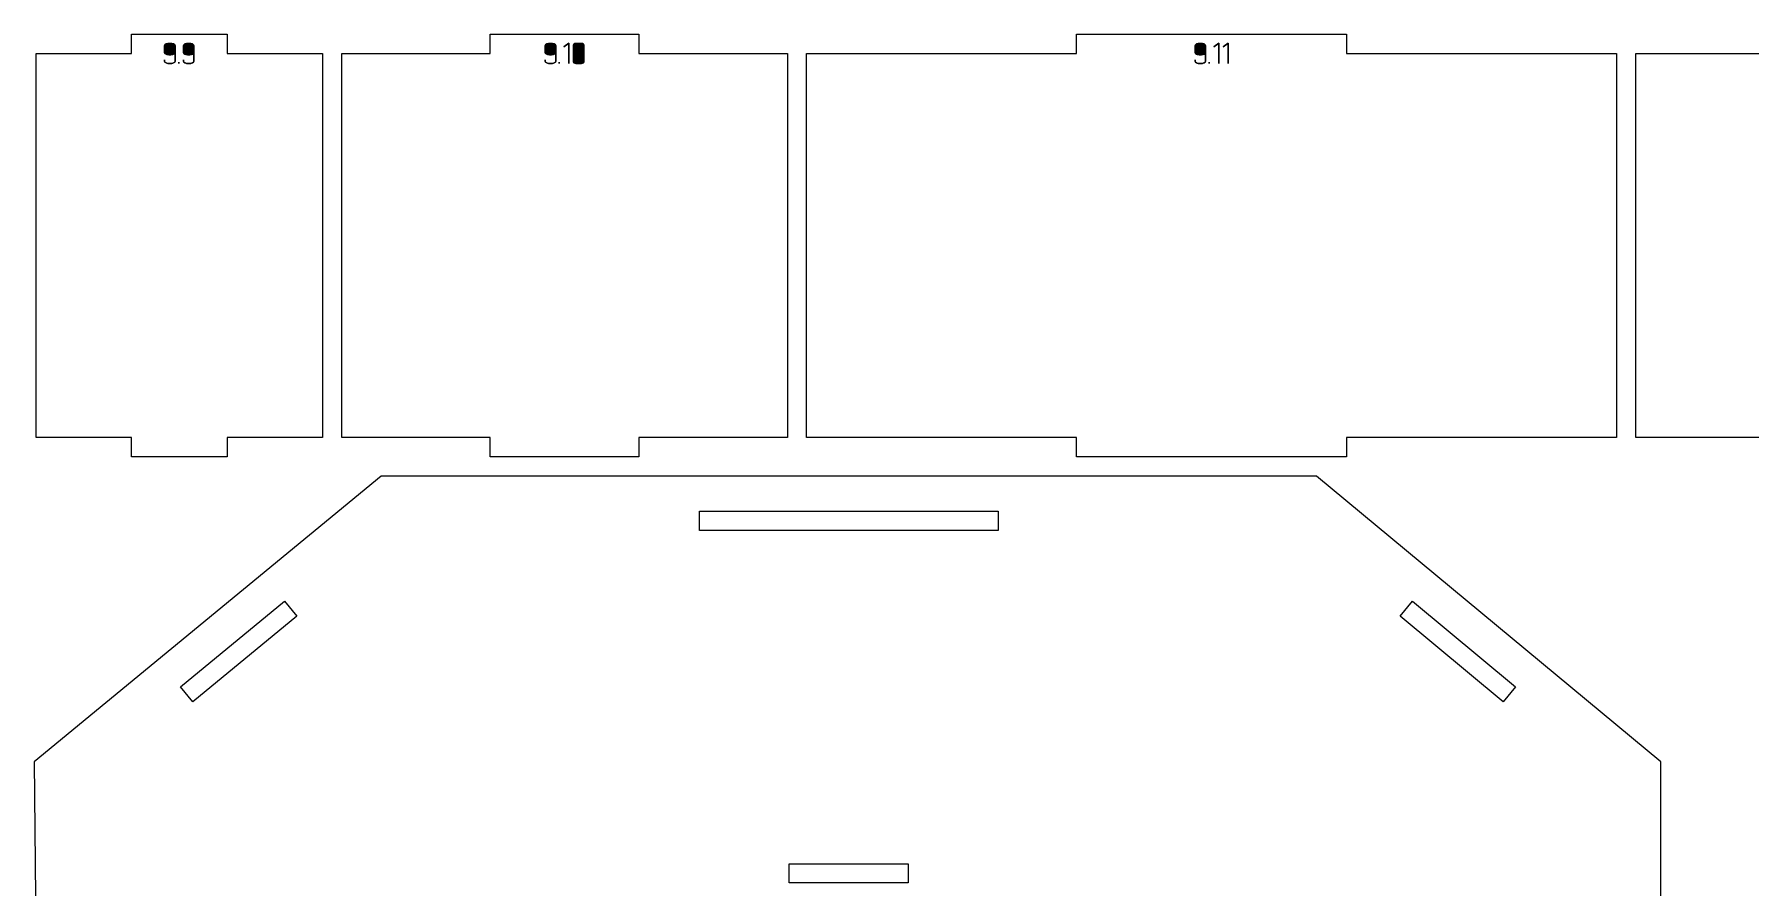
# Model space of a CAD drawing. Header units: centimetres. Extents: x -158 to 228, y -202 to 254.
# Drawn here: x 111.15 to 137.96, y -178.54 to -165.21 of the extents above; entities that cross this region are included whole.
import ezdxf

# ---------------------------------------------------------------- set-up
doc = ezdxf.new("R2010")
doc.units = ezdxf.units.CM
doc.header["$MEASUREMENT"] = 0
doc.layers.add('Capa 1', color=7, linetype='Continuous')

msp = doc.modelspace()

# ---------------------------------------------------------------- hatches: boundary and pattern name
at = {"layer": 'Capa 1', "true_color": 0x3e4095}
h = msp.add_hatch(color=175, dxfattribs=at)
edge = h.paths.add_edge_path()
edge.add_spline(control_points=[(113.18437, -165.49039), (113.18437, -165.50017), (113.19224, -165.5085), (113.20799, -165.51538), (113.22373, -165.52226), (113.24338, -165.5257), (113.26692, -165.5257), (113.29016, -165.52631), (113.30972, -165.52348), (113.32562, -165.51722), (113.34152, -165.51095), (113.34947, -165.502), (113.34947, -165.49039), (113.34947, -165.49039), (113.34947, -165.38307), (113.34947, -165.38307), (113.34947, -165.37329), (113.3416, -165.36496), (113.32585, -165.35808), (113.31011, -165.3512), (113.29046, -165.34776), (113.26692, -165.34776), (113.24338, -165.34776), (113.22373, -165.3512), (113.20799, -165.35808), (113.19224, -165.36496), (113.18437, -165.37329), (113.18437, -165.38307), (113.18437, -165.38307), (113.18437, -165.49039), (113.18437, -165.49039)], knot_values=[0, 0, 0, 0, 0.1, 0.1, 0.1, 0.2, 0.2, 0.2, 0.3, 0.3, 0.3, 0.4, 0.4, 0.4, 0.5, 0.5, 0.5, 0.6, 0.6, 0.6, 0.7, 0.7, 0.7, 0.8, 0.8, 0.8, 0.9, 0.9, 0.9, 1, 1, 1, 1], degree=3, periodic=1)
h = msp.add_hatch(color=175, dxfattribs=at)
edge = h.paths.add_edge_path()
edge.add_spline(control_points=[(113.26692, -165.6642), (113.24338, -165.6642), (113.22373, -165.66076), (113.20799, -165.65388), (113.19224, -165.647), (113.18437, -165.63867), (113.18437, -165.62889), (113.18437, -165.62889), (113.18437, -165.60366), (113.18437, -165.60366), (113.18437, -165.60366), (113.18437, -165.62889), (113.18437, -165.62889), (113.18437, -165.63867), (113.19224, -165.647), (113.20799, -165.65388), (113.22373, -165.66076), (113.24338, -165.6642), (113.26692, -165.6642), (113.29046, -165.6642), (113.31011, -165.66076), (113.32585, -165.65388), (113.3416, -165.647), (113.34947, -165.63867), (113.34947, -165.62889), (113.34947, -165.62889), (113.34947, -165.49039), (113.34947, -165.49039), (113.34947, -165.502), (113.34152, -165.51095), (113.32562, -165.51722), (113.30972, -165.52348), (113.29016, -165.52631), (113.26692, -165.5257), (113.24338, -165.5257), (113.22373, -165.52226), (113.20799, -165.51538), (113.19224, -165.5085), (113.18437, -165.50017), (113.18437, -165.49039), (113.18437, -165.49039), (113.18437, -165.38307), (113.18437, -165.38307), (113.18437, -165.37329), (113.19224, -165.36496), (113.20799, -165.35808), (113.22373, -165.3512), (113.24338, -165.34776), (113.26692, -165.34776), (113.29046, -165.34776), (113.31011, -165.3512), (113.32585, -165.35808), (113.3416, -165.36496), (113.34947, -165.37329), (113.34947, -165.38307), (113.34947, -165.38307), (113.34947, -165.49039), (113.34947, -165.49039), (113.34947, -165.49039), (113.34947, -165.62889), (113.34947, -165.62889), (113.34947, -165.63867), (113.3416, -165.647), (113.32585, -165.65388), (113.31011, -165.66076), (113.29046, -165.6642), (113.26692, -165.6642)], knot_values=[0, 0, 0, 0, 0.04545455, 0.04545455, 0.04545455, 0.09090909, 0.09090909, 0.09090909, 0.13636364, 0.13636364, 0.13636364, 0.18181818, 0.18181818, 0.18181818, 0.22727273, 0.22727273, 0.22727273, 0.27272727, 0.27272727, 0.27272727, 0.31818182, 0.31818182, 0.31818182, 0.36363636, 0.36363636, 0.36363636, 0.40909091, 0.40909091, 0.40909091, 0.45454545, 0.45454545, 0.45454545, 0.5, 0.5, 0.5, 0.54545455, 0.54545455, 0.54545455, 0.59090909, 0.59090909, 0.59090909, 0.63636364, 0.63636364, 0.63636364, 0.68181818, 0.68181818, 0.68181818, 0.72727273, 0.72727273, 0.72727273, 0.77272727, 0.77272727, 0.77272727, 0.81818182, 0.81818182, 0.81818182, 0.86363636, 0.86363636, 0.86363636, 0.90909091, 0.90909091, 0.90909091, 0.95454545, 0.95454545, 0.95454545, 1, 1, 1, 1], degree=3, periodic=1)
h = msp.add_hatch(color=175, dxfattribs=at)
edge = h.paths.add_edge_path()
edge.add_spline(control_points=[(113.47788, -165.49039), (113.47788, -165.50017), (113.48575, -165.5085), (113.5015, -165.51538), (113.51724, -165.52226), (113.53689, -165.5257), (113.56043, -165.5257), (113.58367, -165.52631), (113.60323, -165.52348), (113.61913, -165.51722), (113.63503, -165.51095), (113.64298, -165.502), (113.64298, -165.49039), (113.64298, -165.49039), (113.64298, -165.38307), (113.64298, -165.38307), (113.64298, -165.37329), (113.63511, -165.36496), (113.61936, -165.35808), (113.60362, -165.3512), (113.58397, -165.34776), (113.56043, -165.34776), (113.53689, -165.34776), (113.51724, -165.3512), (113.5015, -165.35808), (113.48575, -165.36496), (113.47788, -165.37329), (113.47788, -165.38307), (113.47788, -165.38307), (113.47788, -165.49039), (113.47788, -165.49039)], knot_values=[0, 0, 0, 0, 0.1, 0.1, 0.1, 0.2, 0.2, 0.2, 0.3, 0.3, 0.3, 0.4, 0.4, 0.4, 0.5, 0.5, 0.5, 0.6, 0.6, 0.6, 0.7, 0.7, 0.7, 0.8, 0.8, 0.8, 0.9, 0.9, 0.9, 1, 1, 1, 1], degree=3, periodic=1)
h = msp.add_hatch(color=175, dxfattribs=at)
edge = h.paths.add_edge_path()
edge.add_spline(control_points=[(113.56043, -165.6642), (113.53689, -165.6642), (113.51724, -165.66076), (113.5015, -165.65388), (113.48575, -165.647), (113.47788, -165.63867), (113.47788, -165.62889), (113.47788, -165.62889), (113.47788, -165.60366), (113.47788, -165.60366), (113.47788, -165.60366), (113.47788, -165.62889), (113.47788, -165.62889), (113.47788, -165.63867), (113.48575, -165.647), (113.5015, -165.65388), (113.51724, -165.66076), (113.53689, -165.6642), (113.56043, -165.6642), (113.58397, -165.6642), (113.60362, -165.66076), (113.61936, -165.65388), (113.63511, -165.647), (113.64298, -165.63867), (113.64298, -165.62889), (113.64298, -165.62889), (113.64298, -165.49039), (113.64298, -165.49039), (113.64298, -165.502), (113.63503, -165.51095), (113.61913, -165.51722), (113.60323, -165.52348), (113.58367, -165.52631), (113.56043, -165.5257), (113.53689, -165.5257), (113.51724, -165.52226), (113.5015, -165.51538), (113.48575, -165.5085), (113.47788, -165.50017), (113.47788, -165.49039), (113.47788, -165.49039), (113.47788, -165.38307), (113.47788, -165.38307), (113.47788, -165.37329), (113.48575, -165.36496), (113.5015, -165.35808), (113.51724, -165.3512), (113.53689, -165.34776), (113.56043, -165.34776), (113.58397, -165.34776), (113.60362, -165.3512), (113.61936, -165.35808), (113.63511, -165.36496), (113.64298, -165.37329), (113.64298, -165.38307), (113.64298, -165.38307), (113.64298, -165.49039), (113.64298, -165.49039), (113.64298, -165.49039), (113.64298, -165.62889), (113.64298, -165.62889), (113.64298, -165.63867), (113.63511, -165.647), (113.61936, -165.65388), (113.60362, -165.66076), (113.58397, -165.6642), (113.56043, -165.6642)], knot_values=[0, 0, 0, 0, 0.04545455, 0.04545455, 0.04545455, 0.09090909, 0.09090909, 0.09090909, 0.13636364, 0.13636364, 0.13636364, 0.18181818, 0.18181818, 0.18181818, 0.22727273, 0.22727273, 0.22727273, 0.27272727, 0.27272727, 0.27272727, 0.31818182, 0.31818182, 0.31818182, 0.36363636, 0.36363636, 0.36363636, 0.40909091, 0.40909091, 0.40909091, 0.45454545, 0.45454545, 0.45454545, 0.5, 0.5, 0.5, 0.54545455, 0.54545455, 0.54545455, 0.59090909, 0.59090909, 0.59090909, 0.63636364, 0.63636364, 0.63636364, 0.68181818, 0.68181818, 0.68181818, 0.72727273, 0.72727273, 0.72727273, 0.77272727, 0.77272727, 0.77272727, 0.81818182, 0.81818182, 0.81818182, 0.86363636, 0.86363636, 0.86363636, 0.90909091, 0.90909091, 0.90909091, 0.95454545, 0.95454545, 0.95454545, 1, 1, 1, 1], degree=3, periodic=1)
h = msp.add_hatch(color=175, dxfattribs=at)
edge = h.paths.add_edge_path()
edge.add_spline(control_points=[(119.12929, -165.49039), (119.12929, -165.50017), (119.13716, -165.5085), (119.15291, -165.51538), (119.16865, -165.52226), (119.1883, -165.5257), (119.21184, -165.5257), (119.23508, -165.52631), (119.25464, -165.52348), (119.27054, -165.51722), (119.28644, -165.51095), (119.29439, -165.502), (119.29439, -165.49039), (119.29439, -165.49039), (119.29439, -165.38307), (119.29439, -165.38307), (119.29439, -165.37329), (119.28652, -165.36496), (119.27077, -165.35808), (119.25503, -165.3512), (119.23538, -165.34776), (119.21184, -165.34776), (119.1883, -165.34776), (119.16865, -165.3512), (119.15291, -165.35808), (119.13716, -165.36496), (119.12929, -165.37329), (119.12929, -165.38307), (119.12929, -165.38307), (119.12929, -165.49039), (119.12929, -165.49039)], knot_values=[0, 0, 0, 0, 0.1, 0.1, 0.1, 0.2, 0.2, 0.2, 0.3, 0.3, 0.3, 0.4, 0.4, 0.4, 0.5, 0.5, 0.5, 0.6, 0.6, 0.6, 0.7, 0.7, 0.7, 0.8, 0.8, 0.8, 0.9, 0.9, 0.9, 1, 1, 1, 1], degree=3, periodic=1)
h = msp.add_hatch(color=175, dxfattribs=at)
edge = h.paths.add_edge_path()
edge.add_spline(control_points=[(119.21184, -165.6642), (119.1883, -165.6642), (119.16865, -165.66076), (119.15291, -165.65388), (119.13716, -165.647), (119.12929, -165.63867), (119.12929, -165.62889), (119.12929, -165.62889), (119.12929, -165.60366), (119.12929, -165.60366), (119.12929, -165.60366), (119.12929, -165.62889), (119.12929, -165.62889), (119.12929, -165.63867), (119.13716, -165.647), (119.15291, -165.65388), (119.16865, -165.66076), (119.1883, -165.6642), (119.21184, -165.6642), (119.23538, -165.6642), (119.25503, -165.66076), (119.27077, -165.65388), (119.28652, -165.647), (119.29439, -165.63867), (119.29439, -165.62889), (119.29439, -165.62889), (119.29439, -165.49039), (119.29439, -165.49039), (119.29439, -165.502), (119.28644, -165.51095), (119.27054, -165.51722), (119.25464, -165.52348), (119.23508, -165.52631), (119.21184, -165.5257), (119.1883, -165.5257), (119.16865, -165.52226), (119.15291, -165.51538), (119.13716, -165.5085), (119.12929, -165.50017), (119.12929, -165.49039), (119.12929, -165.49039), (119.12929, -165.38307), (119.12929, -165.38307), (119.12929, -165.37329), (119.13716, -165.36496), (119.15291, -165.35808), (119.16865, -165.3512), (119.1883, -165.34776), (119.21184, -165.34776), (119.23538, -165.34776), (119.25503, -165.3512), (119.27077, -165.35808), (119.28652, -165.36496), (119.29439, -165.37329), (119.29439, -165.38307), (119.29439, -165.38307), (119.29439, -165.49039), (119.29439, -165.49039), (119.29439, -165.49039), (119.29439, -165.62889), (119.29439, -165.62889), (119.29439, -165.63867), (119.28652, -165.647), (119.27077, -165.65388), (119.25503, -165.66076), (119.23538, -165.6642), (119.21184, -165.6642)], knot_values=[0, 0, 0, 0, 0.04545455, 0.04545455, 0.04545455, 0.09090909, 0.09090909, 0.09090909, 0.13636364, 0.13636364, 0.13636364, 0.18181818, 0.18181818, 0.18181818, 0.22727273, 0.22727273, 0.22727273, 0.27272727, 0.27272727, 0.27272727, 0.31818182, 0.31818182, 0.31818182, 0.36363636, 0.36363636, 0.36363636, 0.40909091, 0.40909091, 0.40909091, 0.45454545, 0.45454545, 0.45454545, 0.5, 0.5, 0.5, 0.54545455, 0.54545455, 0.54545455, 0.59090909, 0.59090909, 0.59090909, 0.63636364, 0.63636364, 0.63636364, 0.68181818, 0.68181818, 0.68181818, 0.72727273, 0.72727273, 0.72727273, 0.77272727, 0.77272727, 0.77272727, 0.81818182, 0.81818182, 0.81818182, 0.86363636, 0.86363636, 0.86363636, 0.90909091, 0.90909091, 0.90909091, 0.95454545, 0.95454545, 0.95454545, 1, 1, 1, 1], degree=3, periodic=1)
h = msp.add_hatch(color=175, dxfattribs=at)
edge = h.paths.add_edge_path()
edge.add_spline(control_points=[(119.49893, -165.3473), (119.49893, -165.3473), (119.4228, -165.40004), (119.4228, -165.40004), (119.4228, -165.40004), (119.49893, -165.3473), (119.49893, -165.3473), (119.49893, -165.3473), (119.49893, -165.6642), (119.49893, -165.6642), (119.49893, -165.6642), (119.49893, -165.3473), (119.49893, -165.3473)], knot_values=[0, 0, 0, 0, 0.25, 0.25, 0.25, 0.5, 0.5, 0.5, 0.75, 0.75, 0.75, 1, 1, 1, 1], degree=3, periodic=1)
h = msp.add_hatch(color=175, dxfattribs=at)
edge = h.paths.add_edge_path()
edge.add_spline(control_points=[(119.56956, -165.64035), (119.56956, -165.65014), (119.57743, -165.65656), (119.59318, -165.65961), (119.60892, -165.66267), (119.62857, -165.6642), (119.65211, -165.6642), (119.67565, -165.6642), (119.6953, -165.66267), (119.71104, -165.65961), (119.72679, -165.65656), (119.73466, -165.65014), (119.73466, -165.64035), (119.73466, -165.64035), (119.73466, -165.37207), (119.73466, -165.37207), (119.73466, -165.36228), (119.72679, -165.35578), (119.71104, -165.35257), (119.6953, -165.34936), (119.67565, -165.34776), (119.65211, -165.34776), (119.62857, -165.34776), (119.60892, -165.34936), (119.59318, -165.35257), (119.57743, -165.35578), (119.56956, -165.36228), (119.56956, -165.37207), (119.56956, -165.37207), (119.56956, -165.64035), (119.56956, -165.64035)], knot_values=[0, 0, 0, 0, 0.1, 0.1, 0.1, 0.2, 0.2, 0.2, 0.3, 0.3, 0.3, 0.4, 0.4, 0.4, 0.5, 0.5, 0.5, 0.6, 0.6, 0.6, 0.7, 0.7, 0.7, 0.8, 0.8, 0.8, 0.9, 0.9, 0.9, 1, 1, 1, 1], degree=3, periodic=1)
h = msp.add_hatch(color=175, dxfattribs=at)
edge = h.paths.add_edge_path()
edge.add_spline(control_points=[(119.73466, -165.64035), (119.73466, -165.65014), (119.72679, -165.65656), (119.71104, -165.65961), (119.6953, -165.66267), (119.67565, -165.6642), (119.65211, -165.6642), (119.62857, -165.6642), (119.60892, -165.66267), (119.59318, -165.65961), (119.57743, -165.65656), (119.56956, -165.65014), (119.56956, -165.64035), (119.56956, -165.64035), (119.56956, -165.37207), (119.56956, -165.37207), (119.56956, -165.36228), (119.57743, -165.35578), (119.59318, -165.35257), (119.60892, -165.34936), (119.62857, -165.34776), (119.65211, -165.34776), (119.67565, -165.34776), (119.6953, -165.34936), (119.71104, -165.35257), (119.72679, -165.35578), (119.73466, -165.36228), (119.73466, -165.37207), (119.73466, -165.37207), (119.73466, -165.64035), (119.73466, -165.64035)], knot_values=[0, 0, 0, 0, 0.1, 0.1, 0.1, 0.2, 0.2, 0.2, 0.3, 0.3, 0.3, 0.4, 0.4, 0.4, 0.5, 0.5, 0.5, 0.6, 0.6, 0.6, 0.7, 0.7, 0.7, 0.8, 0.8, 0.8, 0.9, 0.9, 0.9, 1, 1, 1, 1], degree=3, periodic=1)
h = msp.add_hatch(color=175, dxfattribs=at)
edge = h.paths.add_edge_path()
edge.add_spline(control_points=[(129.27952, -165.49039), (129.27952, -165.50017), (129.28739, -165.5085), (129.30314, -165.51538), (129.31888, -165.52226), (129.33853, -165.5257), (129.36207, -165.5257), (129.38531, -165.52631), (129.40487, -165.52348), (129.42077, -165.51722), (129.43667, -165.51095), (129.44462, -165.502), (129.44462, -165.49039), (129.44462, -165.49039), (129.44462, -165.38307), (129.44462, -165.38307), (129.44462, -165.37329), (129.43675, -165.36496), (129.421, -165.35808), (129.40526, -165.3512), (129.38561, -165.34776), (129.36207, -165.34776), (129.33853, -165.34776), (129.31888, -165.3512), (129.30314, -165.35808), (129.28739, -165.36496), (129.27952, -165.37329), (129.27952, -165.38307), (129.27952, -165.38307), (129.27952, -165.49039), (129.27952, -165.49039)], knot_values=[0, 0, 0, 0, 0.1, 0.1, 0.1, 0.2, 0.2, 0.2, 0.3, 0.3, 0.3, 0.4, 0.4, 0.4, 0.5, 0.5, 0.5, 0.6, 0.6, 0.6, 0.7, 0.7, 0.7, 0.8, 0.8, 0.8, 0.9, 0.9, 0.9, 1, 1, 1, 1], degree=3, periodic=1)
h = msp.add_hatch(color=175, dxfattribs=at)
edge = h.paths.add_edge_path()
edge.add_spline(control_points=[(129.36207, -165.6642), (129.33853, -165.6642), (129.31888, -165.66076), (129.30314, -165.65388), (129.28739, -165.647), (129.27952, -165.63867), (129.27952, -165.62889), (129.27952, -165.62889), (129.27952, -165.60366), (129.27952, -165.60366), (129.27952, -165.60366), (129.27952, -165.62889), (129.27952, -165.62889), (129.27952, -165.63867), (129.28739, -165.647), (129.30314, -165.65388), (129.31888, -165.66076), (129.33853, -165.6642), (129.36207, -165.6642), (129.38561, -165.6642), (129.40526, -165.66076), (129.421, -165.65388), (129.43675, -165.647), (129.44462, -165.63867), (129.44462, -165.62889), (129.44462, -165.62889), (129.44462, -165.49039), (129.44462, -165.49039), (129.44462, -165.502), (129.43667, -165.51095), (129.42077, -165.51722), (129.40487, -165.52348), (129.38531, -165.52631), (129.36207, -165.5257), (129.33853, -165.5257), (129.31888, -165.52226), (129.30314, -165.51538), (129.28739, -165.5085), (129.27952, -165.50017), (129.27952, -165.49039), (129.27952, -165.49039), (129.27952, -165.38307), (129.27952, -165.38307), (129.27952, -165.37329), (129.28739, -165.36496), (129.30314, -165.35808), (129.31888, -165.3512), (129.33853, -165.34776), (129.36207, -165.34776), (129.38561, -165.34776), (129.40526, -165.3512), (129.421, -165.35808), (129.43675, -165.36496), (129.44462, -165.37329), (129.44462, -165.38307), (129.44462, -165.38307), (129.44462, -165.49039), (129.44462, -165.49039), (129.44462, -165.49039), (129.44462, -165.62889), (129.44462, -165.62889), (129.44462, -165.63867), (129.43675, -165.647), (129.421, -165.65388), (129.40526, -165.66076), (129.38561, -165.6642), (129.36207, -165.6642)], knot_values=[0, 0, 0, 0, 0.04545455, 0.04545455, 0.04545455, 0.09090909, 0.09090909, 0.09090909, 0.13636364, 0.13636364, 0.13636364, 0.18181818, 0.18181818, 0.18181818, 0.22727273, 0.22727273, 0.22727273, 0.27272727, 0.27272727, 0.27272727, 0.31818182, 0.31818182, 0.31818182, 0.36363636, 0.36363636, 0.36363636, 0.40909091, 0.40909091, 0.40909091, 0.45454545, 0.45454545, 0.45454545, 0.5, 0.5, 0.5, 0.54545455, 0.54545455, 0.54545455, 0.59090909, 0.59090909, 0.59090909, 0.63636364, 0.63636364, 0.63636364, 0.68181818, 0.68181818, 0.68181818, 0.72727273, 0.72727273, 0.72727273, 0.77272727, 0.77272727, 0.77272727, 0.81818182, 0.81818182, 0.81818182, 0.86363636, 0.86363636, 0.86363636, 0.90909091, 0.90909091, 0.90909091, 0.95454545, 0.95454545, 0.95454545, 1, 1, 1, 1], degree=3, periodic=1)
h = msp.add_hatch(color=175, dxfattribs=at)
edge = h.paths.add_edge_path()
edge.add_spline(control_points=[(129.64916, -165.3473), (129.64916, -165.3473), (129.57303, -165.40004), (129.57303, -165.40004), (129.57303, -165.40004), (129.64916, -165.3473), (129.64916, -165.3473), (129.64916, -165.3473), (129.64916, -165.6642), (129.64916, -165.6642), (129.64916, -165.6642), (129.64916, -165.3473), (129.64916, -165.3473)], knot_values=[0, 0, 0, 0, 0.25, 0.25, 0.25, 0.5, 0.5, 0.5, 0.75, 0.75, 0.75, 1, 1, 1, 1], degree=3, periodic=1)
h = msp.add_hatch(color=175, dxfattribs=at)
edge = h.paths.add_edge_path()
edge.add_spline(control_points=[(129.79592, -165.3473), (129.79592, -165.3473), (129.71979, -165.40004), (129.71979, -165.40004), (129.71979, -165.40004), (129.79592, -165.3473), (129.79592, -165.3473), (129.79592, -165.3473), (129.79592, -165.6642), (129.79592, -165.6642), (129.79592, -165.6642), (129.79592, -165.3473), (129.79592, -165.3473)], knot_values=[0, 0, 0, 0, 0.25, 0.25, 0.25, 0.5, 0.5, 0.5, 0.75, 0.75, 0.75, 1, 1, 1, 1], degree=3, periodic=1)
h = msp.add_hatch(color=175, dxfattribs=at)
edge = h.paths.add_edge_path()
edge.add_spline(control_points=[(113.4045, -165.6642), (113.4045, -165.6642), (113.4045, -165.64173), (113.4045, -165.64173), (113.4045, -165.64173), (113.4045, -165.6642), (113.4045, -165.6642)], knot_values=[0, 0, 0, 0, 0.5, 0.5, 0.5, 1, 1, 1, 1], degree=3, periodic=1)
h = msp.add_hatch(color=175, dxfattribs=at)
edge = h.paths.add_edge_path()
edge.add_spline(control_points=[(119.34942, -165.6642), (119.34942, -165.6642), (119.34942, -165.64173), (119.34942, -165.64173), (119.34942, -165.64173), (119.34942, -165.6642), (119.34942, -165.6642)], knot_values=[0, 0, 0, 0, 0.5, 0.5, 0.5, 1, 1, 1, 1], degree=3, periodic=1)
h = msp.add_hatch(color=175, dxfattribs=at)
edge = h.paths.add_edge_path()
edge.add_spline(control_points=[(129.49965, -165.6642), (129.49965, -165.6642), (129.49965, -165.64173), (129.49965, -165.64173), (129.49965, -165.64173), (129.49965, -165.6642), (129.49965, -165.6642)], knot_values=[0, 0, 0, 0, 0.5, 0.5, 0.5, 1, 1, 1, 1], degree=3, periodic=1)

# ---------------------------------------------------------------- linework, layer by layer
at = {"layer": 'Capa 1', "color": 240, "lineweight": 20}
for points in [[(111.17578, -165.507), (111.17578, -165.507), (111.17578, -171.507), (111.17578, -171.507), (111.17578, -171.507), (112.66771, -171.507), (112.66771, -171.507), (112.66771, -171.507), (112.66771, -171.807), (112.66771, -171.807), (112.66771, -171.807), (114.15964, -171.807), (114.15964, -171.807), (114.15964, -171.807), (114.15964, -171.507), (114.15964, -171.507), (114.15964, -171.507), (115.65157, -171.507), (115.65157, -171.507), (115.65157, -171.507), (115.65157, -165.507), (115.65157, -165.507), (115.65157, -165.507), (114.15964, -165.507), (114.15964, -165.507), (114.15964, -165.507), (114.15964, -165.207), (114.15964, -165.207), (114.15964, -165.207), (112.66771, -165.207), (112.66771, -165.207), (112.66771, -165.207), (112.66771, -165.507), (112.66771, -165.507), (112.66771, -165.507), (111.17578, -165.507), (111.17578, -165.507)], [(115.95157, -165.507), (115.95157, -165.507), (115.95157, -171.507), (115.95157, -171.507), (115.95157, -171.507), (118.27184, -171.507), (118.27184, -171.507), (118.27184, -171.507), (118.27184, -171.807), (118.27184, -171.807), (118.27184, -171.807), (120.59211, -171.807), (120.59211, -171.807), (120.59211, -171.807), (120.59211, -171.507), (120.59211, -171.507), (120.59211, -171.507), (122.91238, -171.507), (122.91238, -171.507), (122.91238, -171.507), (122.91238, -165.507), (122.91238, -165.507), (122.91238, -165.507), (120.59211, -165.507), (120.59211, -165.507), (120.59211, -165.507), (120.59211, -165.207), (120.59211, -165.207), (120.59211, -165.207), (118.27184, -165.207), (118.27184, -165.207), (118.27184, -165.207), (118.27184, -165.507), (118.27184, -165.507), (118.27184, -165.507), (115.95157, -165.507), (115.95157, -165.507)], [(123.21238, -165.507), (123.21238, -165.507), (123.21238, -171.507), (123.21238, -171.507), (123.21238, -171.507), (127.42928, -171.507), (127.42928, -171.507), (127.42928, -171.507), (127.42928, -171.807), (127.42928, -171.807), (127.42928, -171.807), (131.64617, -171.807), (131.64617, -171.807), (131.64617, -171.807), (131.64617, -171.507), (131.64617, -171.507), (131.64617, -171.507), (135.86306, -171.507), (135.86306, -171.507), (135.86306, -171.507), (135.86306, -165.507), (135.86306, -165.507), (135.86306, -165.507), (131.64617, -165.507), (131.64617, -165.507), (131.64617, -165.507), (131.64617, -165.207), (131.64617, -165.207), (131.64617, -165.207), (127.42928, -165.207), (127.42928, -165.207), (127.42928, -165.207), (127.42928, -165.507), (127.42928, -165.507), (127.42928, -165.507), (123.21238, -165.507), (123.21238, -165.507)], [(136.16306, -165.507), (136.16306, -165.507), (136.16306, -171.507), (136.16306, -171.507), (136.16306, -171.507), (138.49265, -171.507), (138.49265, -171.507), (138.49265, -171.507), (138.49265, -171.807), (138.49265, -171.807), (138.49265, -171.807), (140.82223, -171.807), (140.82223, -171.807), (140.82223, -171.807), (140.82223, -171.507), (140.82223, -171.507), (140.82223, -171.507), (143.15182, -171.507), (143.15182, -171.507), (143.15182, -171.507), (143.15182, -165.507), (143.15182, -165.507), (143.15182, -165.507), (140.82223, -165.507), (140.82223, -165.507), (140.82223, -165.507), (140.82223, -165.207), (140.82223, -165.207), (140.82223, -165.207), (138.49265, -165.207), (138.49265, -165.207), (138.49265, -165.207), (138.49265, -165.507), (138.49265, -165.507), (138.49265, -165.507), (136.16306, -165.507), (136.16306, -165.507)]]:
    msp.add_open_spline(points, degree=3, knots=[0, 0, 0, 0, 0.08333333, 0.08333333, 0.08333333, 0.16666667, 0.16666667, 0.16666667, 0.25, 0.25, 0.25, 0.33333333, 0.33333333, 0.33333333, 0.41666667, 0.41666667, 0.41666667, 0.5, 0.5, 0.5, 0.58333333, 0.58333333, 0.58333333, 0.66666667, 0.66666667, 0.66666667, 0.75, 0.75, 0.75, 0.83333333, 0.83333333, 0.83333333, 0.91666667, 0.91666667, 0.91666667, 1, 1, 1, 1], dxfattribs=at)
at = {"layer": 'Capa 1', "color": 114, "lineweight": 9}
for points, knots in [([(113.18437, -165.49039), (113.18437, -165.50017), (113.19224, -165.5085), (113.20799, -165.51538), (113.22373, -165.52226), (113.24338, -165.5257), (113.26692, -165.5257), (113.29016, -165.52631), (113.30972, -165.52348), (113.32562, -165.51722), (113.34152, -165.51095), (113.34947, -165.502), (113.34947, -165.49039), (113.34947, -165.49039), (113.34947, -165.38307), (113.34947, -165.38307), (113.34947, -165.37329), (113.3416, -165.36496), (113.32585, -165.35808), (113.31011, -165.3512), (113.29046, -165.34776), (113.26692, -165.34776), (113.24338, -165.34776), (113.22373, -165.3512), (113.20799, -165.35808), (113.19224, -165.36496), (113.18437, -165.37329), (113.18437, -165.38307), (113.18437, -165.38307), (113.18437, -165.49039), (113.18437, -165.49039)], [0, 0, 0, 0, 0.1, 0.1, 0.1, 0.2, 0.2, 0.2, 0.3, 0.3, 0.3, 0.4, 0.4, 0.4, 0.5, 0.5, 0.5, 0.6, 0.6, 0.6, 0.7, 0.7, 0.7, 0.8, 0.8, 0.8, 0.9, 0.9, 0.9, 1, 1, 1, 1]), ([(113.26692, -165.6642), (113.24338, -165.6642), (113.22373, -165.66076), (113.20799, -165.65388), (113.19224, -165.647), (113.18437, -165.63867), (113.18437, -165.62889), (113.18437, -165.62889), (113.18437, -165.60366), (113.18437, -165.60366), (113.18437, -165.60366), (113.18437, -165.62889), (113.18437, -165.62889), (113.18437, -165.63867), (113.19224, -165.647), (113.20799, -165.65388), (113.22373, -165.66076), (113.24338, -165.6642), (113.26692, -165.6642), (113.29046, -165.6642), (113.31011, -165.66076), (113.32585, -165.65388), (113.3416, -165.647), (113.34947, -165.63867), (113.34947, -165.62889), (113.34947, -165.62889), (113.34947, -165.49039), (113.34947, -165.49039), (113.34947, -165.502), (113.34152, -165.51095), (113.32562, -165.51722), (113.30972, -165.52348), (113.29016, -165.52631), (113.26692, -165.5257), (113.24338, -165.5257), (113.22373, -165.52226), (113.20799, -165.51538), (113.19224, -165.5085), (113.18437, -165.50017), (113.18437, -165.49039), (113.18437, -165.49039), (113.18437, -165.38307), (113.18437, -165.38307), (113.18437, -165.37329), (113.19224, -165.36496), (113.20799, -165.35808), (113.22373, -165.3512), (113.24338, -165.34776), (113.26692, -165.34776), (113.29046, -165.34776), (113.31011, -165.3512), (113.32585, -165.35808), (113.3416, -165.36496), (113.34947, -165.37329), (113.34947, -165.38307), (113.34947, -165.38307), (113.34947, -165.49039), (113.34947, -165.49039), (113.34947, -165.49039), (113.34947, -165.62889), (113.34947, -165.62889), (113.34947, -165.63867), (113.3416, -165.647), (113.32585, -165.65388), (113.31011, -165.66076), (113.29046, -165.6642), (113.26692, -165.6642)], [0, 0, 0, 0, 0.04545455, 0.04545455, 0.04545455, 0.09090909, 0.09090909, 0.09090909, 0.13636364, 0.13636364, 0.13636364, 0.18181818, 0.18181818, 0.18181818, 0.22727273, 0.22727273, 0.22727273, 0.27272727, 0.27272727, 0.27272727, 0.31818182, 0.31818182, 0.31818182, 0.36363636, 0.36363636, 0.36363636, 0.40909091, 0.40909091, 0.40909091, 0.45454545, 0.45454545, 0.45454545, 0.5, 0.5, 0.5, 0.54545455, 0.54545455, 0.54545455, 0.59090909, 0.59090909, 0.59090909, 0.63636364, 0.63636364, 0.63636364, 0.68181818, 0.68181818, 0.68181818, 0.72727273, 0.72727273, 0.72727273, 0.77272727, 0.77272727, 0.77272727, 0.81818182, 0.81818182, 0.81818182, 0.86363636, 0.86363636, 0.86363636, 0.90909091, 0.90909091, 0.90909091, 0.95454545, 0.95454545, 0.95454545, 1, 1, 1, 1]), ([(113.47788, -165.49039), (113.47788, -165.50017), (113.48575, -165.5085), (113.5015, -165.51538), (113.51724, -165.52226), (113.53689, -165.5257), (113.56043, -165.5257), (113.58367, -165.52631), (113.60323, -165.52348), (113.61913, -165.51722), (113.63503, -165.51095), (113.64298, -165.502), (113.64298, -165.49039), (113.64298, -165.49039), (113.64298, -165.38307), (113.64298, -165.38307), (113.64298, -165.37329), (113.63511, -165.36496), (113.61936, -165.35808), (113.60362, -165.3512), (113.58397, -165.34776), (113.56043, -165.34776), (113.53689, -165.34776), (113.51724, -165.3512), (113.5015, -165.35808), (113.48575, -165.36496), (113.47788, -165.37329), (113.47788, -165.38307), (113.47788, -165.38307), (113.47788, -165.49039), (113.47788, -165.49039)], [0, 0, 0, 0, 0.1, 0.1, 0.1, 0.2, 0.2, 0.2, 0.3, 0.3, 0.3, 0.4, 0.4, 0.4, 0.5, 0.5, 0.5, 0.6, 0.6, 0.6, 0.7, 0.7, 0.7, 0.8, 0.8, 0.8, 0.9, 0.9, 0.9, 1, 1, 1, 1]), ([(113.56043, -165.6642), (113.53689, -165.6642), (113.51724, -165.66076), (113.5015, -165.65388), (113.48575, -165.647), (113.47788, -165.63867), (113.47788, -165.62889), (113.47788, -165.62889), (113.47788, -165.60366), (113.47788, -165.60366), (113.47788, -165.60366), (113.47788, -165.62889), (113.47788, -165.62889), (113.47788, -165.63867), (113.48575, -165.647), (113.5015, -165.65388), (113.51724, -165.66076), (113.53689, -165.6642), (113.56043, -165.6642), (113.58397, -165.6642), (113.60362, -165.66076), (113.61936, -165.65388), (113.63511, -165.647), (113.64298, -165.63867), (113.64298, -165.62889), (113.64298, -165.62889), (113.64298, -165.49039), (113.64298, -165.49039), (113.64298, -165.502), (113.63503, -165.51095), (113.61913, -165.51722), (113.60323, -165.52348), (113.58367, -165.52631), (113.56043, -165.5257), (113.53689, -165.5257), (113.51724, -165.52226), (113.5015, -165.51538), (113.48575, -165.5085), (113.47788, -165.50017), (113.47788, -165.49039), (113.47788, -165.49039), (113.47788, -165.38307), (113.47788, -165.38307), (113.47788, -165.37329), (113.48575, -165.36496), (113.5015, -165.35808), (113.51724, -165.3512), (113.53689, -165.34776), (113.56043, -165.34776), (113.58397, -165.34776), (113.60362, -165.3512), (113.61936, -165.35808), (113.63511, -165.36496), (113.64298, -165.37329), (113.64298, -165.38307), (113.64298, -165.38307), (113.64298, -165.49039), (113.64298, -165.49039), (113.64298, -165.49039), (113.64298, -165.62889), (113.64298, -165.62889), (113.64298, -165.63867), (113.63511, -165.647), (113.61936, -165.65388), (113.60362, -165.66076), (113.58397, -165.6642), (113.56043, -165.6642)], [0, 0, 0, 0, 0.04545455, 0.04545455, 0.04545455, 0.09090909, 0.09090909, 0.09090909, 0.13636364, 0.13636364, 0.13636364, 0.18181818, 0.18181818, 0.18181818, 0.22727273, 0.22727273, 0.22727273, 0.27272727, 0.27272727, 0.27272727, 0.31818182, 0.31818182, 0.31818182, 0.36363636, 0.36363636, 0.36363636, 0.40909091, 0.40909091, 0.40909091, 0.45454545, 0.45454545, 0.45454545, 0.5, 0.5, 0.5, 0.54545455, 0.54545455, 0.54545455, 0.59090909, 0.59090909, 0.59090909, 0.63636364, 0.63636364, 0.63636364, 0.68181818, 0.68181818, 0.68181818, 0.72727273, 0.72727273, 0.72727273, 0.77272727, 0.77272727, 0.77272727, 0.81818182, 0.81818182, 0.81818182, 0.86363636, 0.86363636, 0.86363636, 0.90909091, 0.90909091, 0.90909091, 0.95454545, 0.95454545, 0.95454545, 1, 1, 1, 1]), ([(119.12929, -165.49039), (119.12929, -165.50017), (119.13716, -165.5085), (119.15291, -165.51538), (119.16865, -165.52226), (119.1883, -165.5257), (119.21184, -165.5257), (119.23508, -165.52631), (119.25464, -165.52348), (119.27054, -165.51722), (119.28644, -165.51095), (119.29439, -165.502), (119.29439, -165.49039), (119.29439, -165.49039), (119.29439, -165.38307), (119.29439, -165.38307), (119.29439, -165.37329), (119.28652, -165.36496), (119.27077, -165.35808), (119.25503, -165.3512), (119.23538, -165.34776), (119.21184, -165.34776), (119.1883, -165.34776), (119.16865, -165.3512), (119.15291, -165.35808), (119.13716, -165.36496), (119.12929, -165.37329), (119.12929, -165.38307), (119.12929, -165.38307), (119.12929, -165.49039), (119.12929, -165.49039)], [0, 0, 0, 0, 0.1, 0.1, 0.1, 0.2, 0.2, 0.2, 0.3, 0.3, 0.3, 0.4, 0.4, 0.4, 0.5, 0.5, 0.5, 0.6, 0.6, 0.6, 0.7, 0.7, 0.7, 0.8, 0.8, 0.8, 0.9, 0.9, 0.9, 1, 1, 1, 1]), ([(119.21184, -165.6642), (119.1883, -165.6642), (119.16865, -165.66076), (119.15291, -165.65388), (119.13716, -165.647), (119.12929, -165.63867), (119.12929, -165.62889), (119.12929, -165.62889), (119.12929, -165.60366), (119.12929, -165.60366), (119.12929, -165.60366), (119.12929, -165.62889), (119.12929, -165.62889), (119.12929, -165.63867), (119.13716, -165.647), (119.15291, -165.65388), (119.16865, -165.66076), (119.1883, -165.6642), (119.21184, -165.6642), (119.23538, -165.6642), (119.25503, -165.66076), (119.27077, -165.65388), (119.28652, -165.647), (119.29439, -165.63867), (119.29439, -165.62889), (119.29439, -165.62889), (119.29439, -165.49039), (119.29439, -165.49039), (119.29439, -165.502), (119.28644, -165.51095), (119.27054, -165.51722), (119.25464, -165.52348), (119.23508, -165.52631), (119.21184, -165.5257), (119.1883, -165.5257), (119.16865, -165.52226), (119.15291, -165.51538), (119.13716, -165.5085), (119.12929, -165.50017), (119.12929, -165.49039), (119.12929, -165.49039), (119.12929, -165.38307), (119.12929, -165.38307), (119.12929, -165.37329), (119.13716, -165.36496), (119.15291, -165.35808), (119.16865, -165.3512), (119.1883, -165.34776), (119.21184, -165.34776), (119.23538, -165.34776), (119.25503, -165.3512), (119.27077, -165.35808), (119.28652, -165.36496), (119.29439, -165.37329), (119.29439, -165.38307), (119.29439, -165.38307), (119.29439, -165.49039), (119.29439, -165.49039), (119.29439, -165.49039), (119.29439, -165.62889), (119.29439, -165.62889), (119.29439, -165.63867), (119.28652, -165.647), (119.27077, -165.65388), (119.25503, -165.66076), (119.23538, -165.6642), (119.21184, -165.6642)], [0, 0, 0, 0, 0.04545455, 0.04545455, 0.04545455, 0.09090909, 0.09090909, 0.09090909, 0.13636364, 0.13636364, 0.13636364, 0.18181818, 0.18181818, 0.18181818, 0.22727273, 0.22727273, 0.22727273, 0.27272727, 0.27272727, 0.27272727, 0.31818182, 0.31818182, 0.31818182, 0.36363636, 0.36363636, 0.36363636, 0.40909091, 0.40909091, 0.40909091, 0.45454545, 0.45454545, 0.45454545, 0.5, 0.5, 0.5, 0.54545455, 0.54545455, 0.54545455, 0.59090909, 0.59090909, 0.59090909, 0.63636364, 0.63636364, 0.63636364, 0.68181818, 0.68181818, 0.68181818, 0.72727273, 0.72727273, 0.72727273, 0.77272727, 0.77272727, 0.77272727, 0.81818182, 0.81818182, 0.81818182, 0.86363636, 0.86363636, 0.86363636, 0.90909091, 0.90909091, 0.90909091, 0.95454545, 0.95454545, 0.95454545, 1, 1, 1, 1]), ([(119.49893, -165.3473), (119.49893, -165.3473), (119.4228, -165.40004), (119.4228, -165.40004), (119.4228, -165.40004), (119.49893, -165.3473), (119.49893, -165.3473), (119.49893, -165.3473), (119.49893, -165.6642), (119.49893, -165.6642), (119.49893, -165.6642), (119.49893, -165.3473), (119.49893, -165.3473)], [0, 0, 0, 0, 0.25, 0.25, 0.25, 0.5, 0.5, 0.5, 0.75, 0.75, 0.75, 1, 1, 1, 1]), ([(119.56956, -165.64035), (119.56956, -165.65014), (119.57743, -165.65656), (119.59318, -165.65961), (119.60892, -165.66267), (119.62857, -165.6642), (119.65211, -165.6642), (119.67565, -165.6642), (119.6953, -165.66267), (119.71104, -165.65961), (119.72679, -165.65656), (119.73466, -165.65014), (119.73466, -165.64035), (119.73466, -165.64035), (119.73466, -165.37207), (119.73466, -165.37207), (119.73466, -165.36228), (119.72679, -165.35578), (119.71104, -165.35257), (119.6953, -165.34936), (119.67565, -165.34776), (119.65211, -165.34776), (119.62857, -165.34776), (119.60892, -165.34936), (119.59318, -165.35257), (119.57743, -165.35578), (119.56956, -165.36228), (119.56956, -165.37207), (119.56956, -165.37207), (119.56956, -165.64035), (119.56956, -165.64035)], [0, 0, 0, 0, 0.1, 0.1, 0.1, 0.2, 0.2, 0.2, 0.3, 0.3, 0.3, 0.4, 0.4, 0.4, 0.5, 0.5, 0.5, 0.6, 0.6, 0.6, 0.7, 0.7, 0.7, 0.8, 0.8, 0.8, 0.9, 0.9, 0.9, 1, 1, 1, 1]), ([(119.73466, -165.64035), (119.73466, -165.65014), (119.72679, -165.65656), (119.71104, -165.65961), (119.6953, -165.66267), (119.67565, -165.6642), (119.65211, -165.6642), (119.62857, -165.6642), (119.60892, -165.66267), (119.59318, -165.65961), (119.57743, -165.65656), (119.56956, -165.65014), (119.56956, -165.64035), (119.56956, -165.64035), (119.56956, -165.37207), (119.56956, -165.37207), (119.56956, -165.36228), (119.57743, -165.35578), (119.59318, -165.35257), (119.60892, -165.34936), (119.62857, -165.34776), (119.65211, -165.34776), (119.67565, -165.34776), (119.6953, -165.34936), (119.71104, -165.35257), (119.72679, -165.35578), (119.73466, -165.36228), (119.73466, -165.37207), (119.73466, -165.37207), (119.73466, -165.64035), (119.73466, -165.64035)], [0, 0, 0, 0, 0.1, 0.1, 0.1, 0.2, 0.2, 0.2, 0.3, 0.3, 0.3, 0.4, 0.4, 0.4, 0.5, 0.5, 0.5, 0.6, 0.6, 0.6, 0.7, 0.7, 0.7, 0.8, 0.8, 0.8, 0.9, 0.9, 0.9, 1, 1, 1, 1]), ([(129.27952, -165.49039), (129.27952, -165.50017), (129.28739, -165.5085), (129.30314, -165.51538), (129.31888, -165.52226), (129.33853, -165.5257), (129.36207, -165.5257), (129.38531, -165.52631), (129.40487, -165.52348), (129.42077, -165.51722), (129.43667, -165.51095), (129.44462, -165.502), (129.44462, -165.49039), (129.44462, -165.49039), (129.44462, -165.38307), (129.44462, -165.38307), (129.44462, -165.37329), (129.43675, -165.36496), (129.421, -165.35808), (129.40526, -165.3512), (129.38561, -165.34776), (129.36207, -165.34776), (129.33853, -165.34776), (129.31888, -165.3512), (129.30314, -165.35808), (129.28739, -165.36496), (129.27952, -165.37329), (129.27952, -165.38307), (129.27952, -165.38307), (129.27952, -165.49039), (129.27952, -165.49039)], [0, 0, 0, 0, 0.1, 0.1, 0.1, 0.2, 0.2, 0.2, 0.3, 0.3, 0.3, 0.4, 0.4, 0.4, 0.5, 0.5, 0.5, 0.6, 0.6, 0.6, 0.7, 0.7, 0.7, 0.8, 0.8, 0.8, 0.9, 0.9, 0.9, 1, 1, 1, 1]), ([(129.36207, -165.6642), (129.33853, -165.6642), (129.31888, -165.66076), (129.30314, -165.65388), (129.28739, -165.647), (129.27952, -165.63867), (129.27952, -165.62889), (129.27952, -165.62889), (129.27952, -165.60366), (129.27952, -165.60366), (129.27952, -165.60366), (129.27952, -165.62889), (129.27952, -165.62889), (129.27952, -165.63867), (129.28739, -165.647), (129.30314, -165.65388), (129.31888, -165.66076), (129.33853, -165.6642), (129.36207, -165.6642), (129.38561, -165.6642), (129.40526, -165.66076), (129.421, -165.65388), (129.43675, -165.647), (129.44462, -165.63867), (129.44462, -165.62889), (129.44462, -165.62889), (129.44462, -165.49039), (129.44462, -165.49039), (129.44462, -165.502), (129.43667, -165.51095), (129.42077, -165.51722), (129.40487, -165.52348), (129.38531, -165.52631), (129.36207, -165.5257), (129.33853, -165.5257), (129.31888, -165.52226), (129.30314, -165.51538), (129.28739, -165.5085), (129.27952, -165.50017), (129.27952, -165.49039), (129.27952, -165.49039), (129.27952, -165.38307), (129.27952, -165.38307), (129.27952, -165.37329), (129.28739, -165.36496), (129.30314, -165.35808), (129.31888, -165.3512), (129.33853, -165.34776), (129.36207, -165.34776), (129.38561, -165.34776), (129.40526, -165.3512), (129.421, -165.35808), (129.43675, -165.36496), (129.44462, -165.37329), (129.44462, -165.38307), (129.44462, -165.38307), (129.44462, -165.49039), (129.44462, -165.49039), (129.44462, -165.49039), (129.44462, -165.62889), (129.44462, -165.62889), (129.44462, -165.63867), (129.43675, -165.647), (129.421, -165.65388), (129.40526, -165.66076), (129.38561, -165.6642), (129.36207, -165.6642)], [0, 0, 0, 0, 0.04545455, 0.04545455, 0.04545455, 0.09090909, 0.09090909, 0.09090909, 0.13636364, 0.13636364, 0.13636364, 0.18181818, 0.18181818, 0.18181818, 0.22727273, 0.22727273, 0.22727273, 0.27272727, 0.27272727, 0.27272727, 0.31818182, 0.31818182, 0.31818182, 0.36363636, 0.36363636, 0.36363636, 0.40909091, 0.40909091, 0.40909091, 0.45454545, 0.45454545, 0.45454545, 0.5, 0.5, 0.5, 0.54545455, 0.54545455, 0.54545455, 0.59090909, 0.59090909, 0.59090909, 0.63636364, 0.63636364, 0.63636364, 0.68181818, 0.68181818, 0.68181818, 0.72727273, 0.72727273, 0.72727273, 0.77272727, 0.77272727, 0.77272727, 0.81818182, 0.81818182, 0.81818182, 0.86363636, 0.86363636, 0.86363636, 0.90909091, 0.90909091, 0.90909091, 0.95454545, 0.95454545, 0.95454545, 1, 1, 1, 1]), ([(129.64916, -165.3473), (129.64916, -165.3473), (129.57303, -165.40004), (129.57303, -165.40004), (129.57303, -165.40004), (129.64916, -165.3473), (129.64916, -165.3473), (129.64916, -165.3473), (129.64916, -165.6642), (129.64916, -165.6642), (129.64916, -165.6642), (129.64916, -165.3473), (129.64916, -165.3473)], [0, 0, 0, 0, 0.25, 0.25, 0.25, 0.5, 0.5, 0.5, 0.75, 0.75, 0.75, 1, 1, 1, 1]), ([(129.79592, -165.3473), (129.79592, -165.3473), (129.71979, -165.40004), (129.71979, -165.40004), (129.71979, -165.40004), (129.79592, -165.3473), (129.79592, -165.3473), (129.79592, -165.3473), (129.79592, -165.6642), (129.79592, -165.6642), (129.79592, -165.6642), (129.79592, -165.3473), (129.79592, -165.3473)], [0, 0, 0, 0, 0.25, 0.25, 0.25, 0.5, 0.5, 0.5, 0.75, 0.75, 0.75, 1, 1, 1, 1]), ([(113.4045, -165.6642), (113.4045, -165.6642), (113.4045, -165.64173), (113.4045, -165.64173), (113.4045, -165.64173), (113.4045, -165.6642), (113.4045, -165.6642)], [0, 0, 0, 0, 0.5, 0.5, 0.5, 1, 1, 1, 1]), ([(119.34942, -165.6642), (119.34942, -165.6642), (119.34942, -165.64173), (119.34942, -165.64173), (119.34942, -165.64173), (119.34942, -165.6642), (119.34942, -165.6642)], [0, 0, 0, 0, 0.5, 0.5, 0.5, 1, 1, 1, 1]), ([(129.49965, -165.6642), (129.49965, -165.6642), (129.49965, -165.64173), (129.49965, -165.64173), (129.49965, -165.64173), (129.49965, -165.6642), (129.49965, -165.6642)], [0, 0, 0, 0, 0.5, 0.5, 0.5, 1, 1, 1, 1])]:
    msp.add_open_spline(points, degree=3, knots=knots, dxfattribs=at)
at = {"layer": 'Capa 1', "color": 240, "lineweight": 9}
for points, knots in [([(111.14954, -176.57228), (111.14954, -176.57228), (116.56857, -172.107), (116.56857, -172.107), (116.56857, -172.107), (131.17829, -172.107), (131.17829, -172.107), (131.17829, -172.107), (136.55397, -176.57228), (136.55397, -176.57228), (136.55397, -176.57228), (136.55397, -196.86115), (136.55397, -196.86115), (136.55397, -196.86115), (130.65806, -201.8033), (130.65806, -201.8033), (130.65806, -201.8033), (117.39226, -201.8033), (117.39226, -201.8033), (117.39226, -201.8033), (111.49636, -196.9045), (111.49636, -196.9045), (111.49636, -196.9045), (111.49636, -191.182), (111.49636, -191.182), (111.49636, -191.182), (119.60323, -191.182), (119.60323, -191.182), (119.60323, -191.182), (120.47028, -194.34671), (120.47028, -194.34671), (120.47028, -194.34671), (126.49624, -194.34671), (126.49624, -194.34671), (126.49624, -194.34671), (127.6234, -193.47967), (127.6234, -193.47967), (127.6234, -193.47967), (127.6234, -189.40455), (127.6234, -189.40455), (127.6234, -189.40455), (116.22175, -189.40455), (116.22175, -189.40455), (116.22175, -189.40455), (111.23624, -185.5462), (111.23624, -185.5462), (111.23624, -185.5462), (111.14954, -176.57228), (111.14954, -176.57228)], [0, 0, 0, 0, 0.0625, 0.0625, 0.0625, 0.125, 0.125, 0.125, 0.1875, 0.1875, 0.1875, 0.25, 0.25, 0.25, 0.3125, 0.3125, 0.3125, 0.375, 0.375, 0.375, 0.4375, 0.4375, 0.4375, 0.5, 0.5, 0.5, 0.5625, 0.5625, 0.5625, 0.625, 0.625, 0.625, 0.6875, 0.6875, 0.6875, 0.75, 0.75, 0.75, 0.8125, 0.8125, 0.8125, 0.875, 0.875, 0.875, 0.9375, 0.9375, 0.9375, 1, 1, 1, 1]), ([(121.53937, -172.95553), (121.53937, -172.95553), (126.2056, -172.95553), (126.2056, -172.95553), (126.2056, -172.95553), (126.2056, -172.65553), (126.2056, -172.65553), (126.2056, -172.65553), (121.53937, -172.65553), (121.53937, -172.65553), (121.53937, -172.65553), (121.53937, -172.95553), (121.53937, -172.95553)], [0, 0, 0, 0, 0.25, 0.25, 0.25, 0.5, 0.5, 0.5, 0.75, 0.75, 0.75, 1, 1, 1, 1]), ([(113.62568, -175.63143), (113.62568, -175.63143), (115.2494, -174.29348), (115.2494, -174.29348), (115.2494, -174.29348), (115.05863, -174.06195), (115.05863, -174.06195), (115.05863, -174.06195), (113.4349, -175.3999), (113.4349, -175.3999), (113.4349, -175.3999), (113.62568, -175.63143), (113.62568, -175.63143)], [0, 0, 0, 0, 0.25, 0.25, 0.25, 0.5, 0.5, 0.5, 0.75, 0.75, 0.75, 1, 1, 1, 1]), ([(132.48304, -174.29386), (132.48304, -174.29386), (134.09424, -175.6322), (134.09424, -175.6322), (134.09424, -175.6322), (134.28593, -175.40143), (134.28593, -175.40143), (134.28593, -175.40143), (132.67473, -174.06309), (132.67473, -174.06309), (132.67473, -174.06309), (132.48304, -174.29386), (132.48304, -174.29386)], [0, 0, 0, 0, 0.25, 0.25, 0.25, 0.5, 0.5, 0.5, 0.75, 0.75, 0.75, 1, 1, 1, 1]), ([(122.9427, -178.46184), (122.9427, -178.46184), (124.79925, -178.46184), (124.79925, -178.46184), (124.79925, -178.46184), (124.79925, -178.16184), (124.79925, -178.16184), (124.79925, -178.16184), (122.9427, -178.16184), (122.9427, -178.16184), (122.9427, -178.16184), (122.9427, -178.46184), (122.9427, -178.46184)], [0, 0, 0, 0, 0.25, 0.25, 0.25, 0.5, 0.5, 0.5, 0.75, 0.75, 0.75, 1, 1, 1, 1])]:
    msp.add_open_spline(points, degree=3, knots=knots, dxfattribs=at)

doc.saveas('drawing.dxf')
